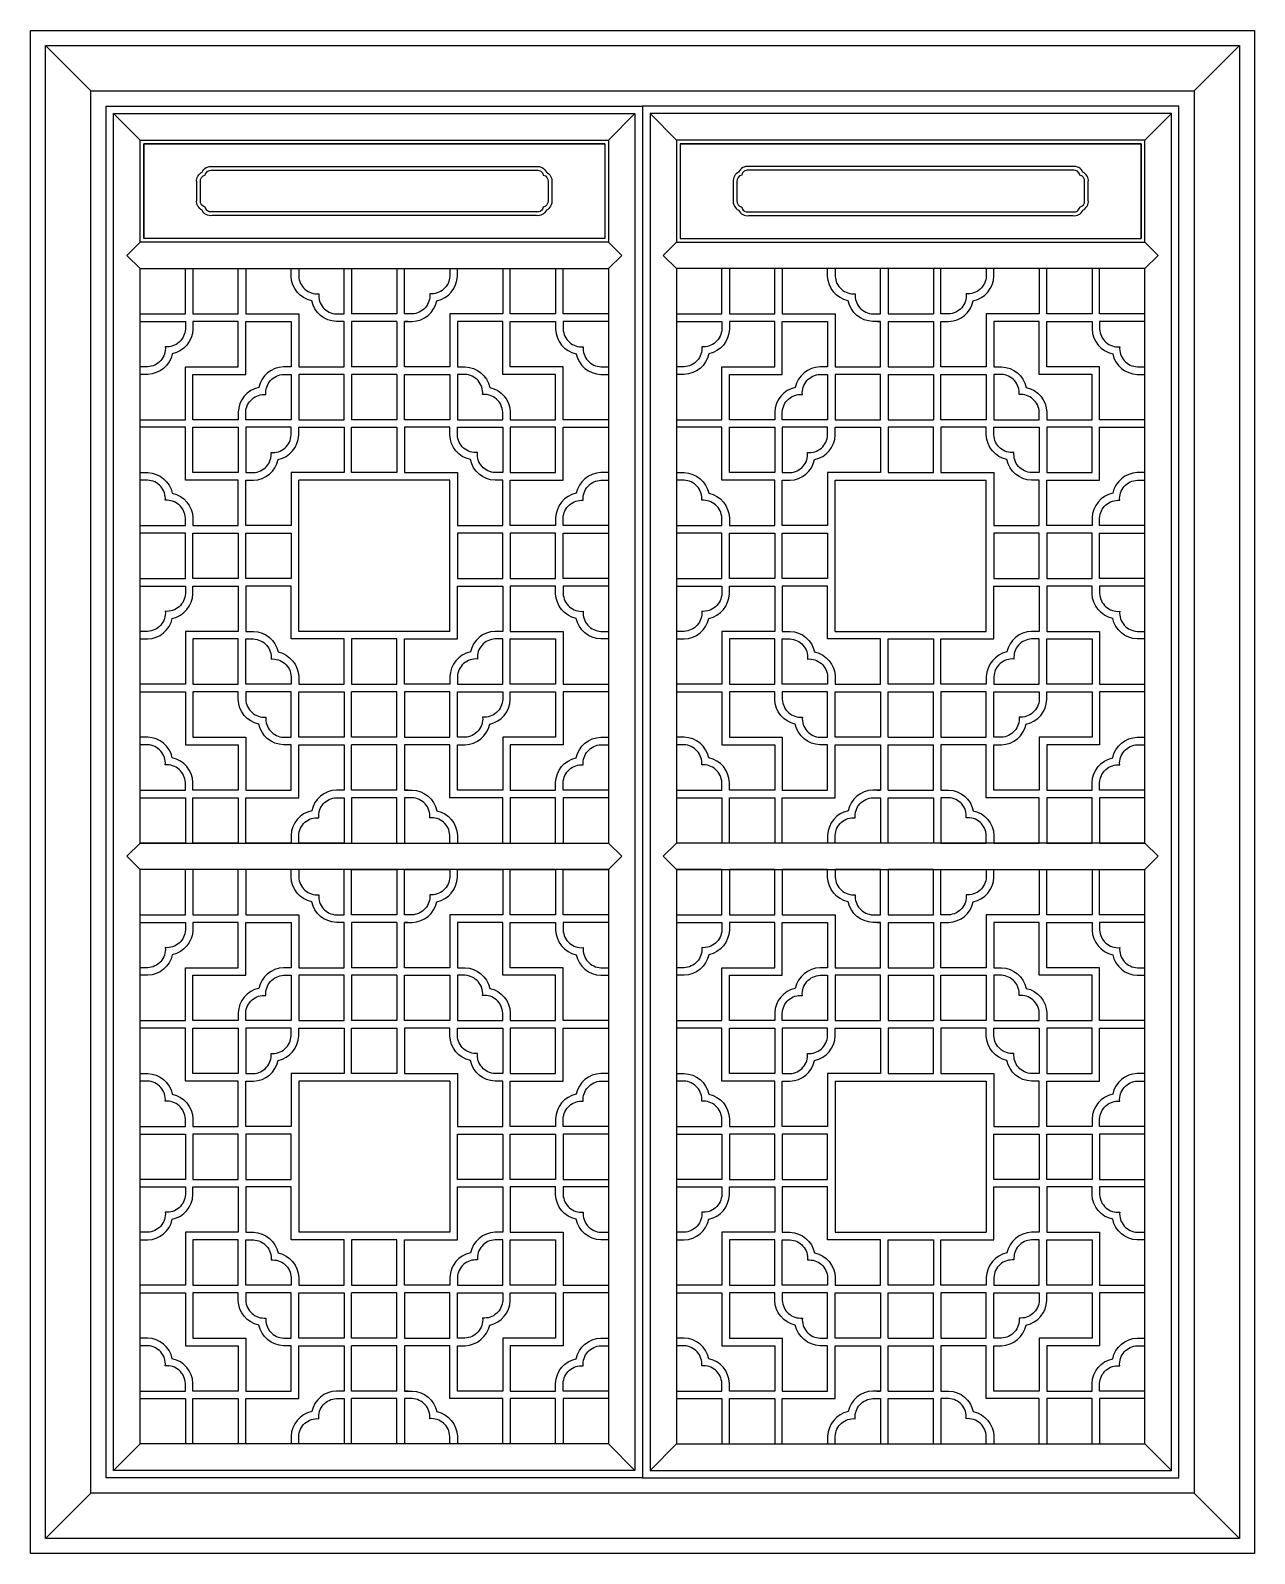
# Model space of a CAD drawing. Extents: x -66030 to 95157, y -13132 to 45879.
# Drawn here: x 61115 to 63059, y 12373 to 14791 of the extents above; entities that cross this region are included whole.
import ezdxf

# ---------------------------------------------------------------- set-up
doc = ezdxf.new("R2010")
doc.units = 0
doc.header["$LTSCALE"] = 100
doc.header["$MEASUREMENT"] = 0
for name, color, linetype in [('3', 11, 'CONTINUOUS'), ('4', 121, 'CONTINUOUS'), ('7', 105, 'CONTINUOUS')]:
    doc.layers.add(name, color=color, linetype=linetype)

msp = doc.modelspace()

# ---------------------------------------------------------------- linework, layer by layer
at = {"layer": '3'}
for p, q in [((61138.9, 14767.3), (61210.9, 14695.3)), ((63034.9, 14767.3), (62962.9, 14695.3)), ((61288.9, 14617.3), (61246.9, 14659.3)), ((62074.9, 14659.3), (62032.9, 14617.3)), ((62098.9, 14659.3), (62140.9, 14617.3)), ((62884.9, 14617.3), (62926.9, 14659.3)), ((61294.9, 14611.3), (61294.9, 14461.3)), ((62026.9, 14611.3), (62026.9, 14461.3)), ((62146.9, 14611.3), (62146.9, 14461.3)), ((62878.9, 14611.3), (62878.9, 14461.3)), ((61288.9, 14455.3), (61267.9, 14434.3)), ((62032.9, 14455.3), (62053.9, 14434.3)), ((62140.9, 14455.3), (62119.9, 14434.3)), ((62884.9, 14455.3), (62905.9, 14434.3)), ((61288.9, 14413.3), (61267.9, 14434.3)), ((61624.9, 14413.3), (61624.9, 14341.3)), ((61696.9, 14413.3), (61696.9, 14341.3)), ((62053.9, 14434.3), (62032.9, 14413.3)), ((62119.9, 14434.3), (62140.9, 14413.3)), ((62476.9, 14413.3), (62476.9, 14341.3)), ((62548.9, 14413.3), (62548.9, 14341.3)), ((62884.9, 14413.3), (62905.9, 14434.3)), ((61696.9, 14341.3), (61624.9, 14341.3)), ((62476.9, 14341.3), (62548.9, 14341.3)), ((61624.9, 14329.3), (61624.9, 14257.3)), ((61696.9, 14329.3), (61624.9, 14329.3)), ((61696.9, 14329.3), (61696.9, 14257.3)), ((61715, 14329.3), (61708.9, 14329.3)), ((62458.8, 14329.3), (62464.9, 14329.3)), ((62476.9, 14329.3), (62476.9, 14257.3)), ((62476.9, 14329.3), (62548.9, 14329.3)), ((62548.9, 14329.3), (62548.9, 14257.3)), ((61696.9, 14257.3), (61624.9, 14257.3)), ((61624.9, 14245.3), (61624.9, 14173.3)), ((61696.9, 14245.3), (61624.9, 14245.3)), ((61696.9, 14245.3), (61696.9, 14173.3)), ((62476.9, 14257.3), (62548.9, 14257.3)), ((62476.9, 14245.3), (62548.9, 14245.3)), ((62476.9, 14245.3), (62476.9, 14173.3)), ((62548.9, 14245.3), (62548.9, 14173.3)), ((61696.9, 14173.3), (61624.9, 14173.3)), ((62476.9, 14173.3), (62548.9, 14173.3)), ((61540.9, 13837.3), (61540.9, 14077.3)), ((61780.9, 14077.3), (61540.9, 14077.3)), ((61780.9, 13837.3), (61780.9, 14077.3)), ((62392.9, 14077.3), (62632.9, 14077.3)), ((62392.9, 13837.3), (62392.9, 14077.3)), ((62632.9, 13837.3), (62632.9, 14077.3)), ((61780.9, 13837.3), (61540.9, 13837.3)), ((62392.9, 13837.3), (62632.9, 13837.3)), ((61624.9, 13669.3), (61624.9, 13741.3)), ((61696.9, 13741.3), (61624.9, 13741.3)), ((61696.9, 13669.3), (61696.9, 13741.3)), ((62476.9, 13741.3), (62548.9, 13741.3)), ((62476.9, 13669.3), (62476.9, 13741.3)), ((62548.9, 13669.3), (62548.9, 13741.3)), ((61696.9, 13669.3), (61624.9, 13669.3)), ((62476.9, 13669.3), (62548.9, 13669.3)), ((61696.9, 13657.3), (61624.9, 13657.3)), ((61624.9, 13585.3), (61624.9, 13657.3)), ((61696.9, 13585.3), (61696.9, 13657.3)), ((62476.9, 13657.3), (62548.9, 13657.3)), ((62476.9, 13585.3), (62476.9, 13657.3)), ((62548.9, 13585.3), (62548.9, 13657.3)), ((61696.9, 13585.3), (61624.9, 13585.3)), ((61715, 13585.3), (61708.9, 13585.3)), ((62458.8, 13585.3), (62464.9, 13585.3)), ((62476.9, 13585.3), (62548.9, 13585.3)), ((61288.9, 13501.3), (61267.9, 13480.3)), ((62032.9, 13501.3), (62053.9, 13480.3)), ((62140.9, 13501.3), (62119.9, 13480.3)), ((62884.9, 13501.3), (62905.9, 13480.3)), ((61267.9, 13480.3), (61288.9, 13459.3)), ((62053.9, 13480.3), (62032.9, 13459.3)), ((62119.9, 13480.3), (62140.9, 13459.3)), ((62905.9, 13480.3), (62884.9, 13459.3)), ((61624.9, 13375.3), (61624.9, 13303.3)), ((61696.9, 13375.3), (61624.9, 13375.3)), ((61696.9, 13375.3), (61696.9, 13303.3)), ((61715, 13375.3), (61708.9, 13375.3)), ((62458.8, 13375.3), (62464.9, 13375.3)), ((62476.9, 13375.3), (62548.9, 13375.3)), ((62476.9, 13375.3), (62476.9, 13303.3)), ((62548.9, 13375.3), (62548.9, 13303.3)), ((61696.9, 13303.3), (61624.9, 13303.3)), ((62476.9, 13303.3), (62548.9, 13303.3)), ((61624.9, 13291.3), (61624.9, 13219.3)), ((61696.9, 13291.3), (61624.9, 13291.3)), ((61696.9, 13291.3), (61696.9, 13219.3)), ((62476.9, 13291.3), (62476.9, 13219.3)), ((62476.9, 13291.3), (62548.9, 13291.3)), ((62548.9, 13291.3), (62548.9, 13219.3)), ((61696.9, 13219.3), (61624.9, 13219.3)), ((62476.9, 13219.3), (62548.9, 13219.3)), ((61780.9, 13123.3), (61540.9, 13123.3)), ((61540.9, 13123.3), (61540.9, 12883.3)), ((61780.9, 13123.3), (61780.9, 12883.3)), ((62392.9, 13123.3), (62392.9, 12883.3)), ((62392.9, 13123.3), (62632.9, 13123.3)), ((62632.9, 13123.3), (62632.9, 12883.3)), ((61780.9, 12883.3), (61540.9, 12883.3)), ((62392.9, 12883.3), (62632.9, 12883.3)), ((61624.9, 12715.3), (61624.9, 12787.3)), ((61696.9, 12787.3), (61624.9, 12787.3)), ((61696.9, 12715.3), (61696.9, 12787.3)), ((62476.9, 12787.3), (62548.9, 12787.3)), ((62476.9, 12715.3), (62476.9, 12787.3)), ((62548.9, 12715.3), (62548.9, 12787.3)), ((61696.9, 12715.3), (61624.9, 12715.3)), ((61696.9, 12703.3), (61624.9, 12703.3)), ((61624.9, 12631.3), (61624.9, 12703.3)), ((61696.9, 12631.3), (61696.9, 12703.3)), ((62476.9, 12715.3), (62548.9, 12715.3)), ((62476.9, 12703.3), (62548.9, 12703.3)), ((62476.9, 12631.3), (62476.9, 12703.3)), ((62548.9, 12631.3), (62548.9, 12703.3)), ((61696.9, 12631.3), (61624.9, 12631.3)), ((61715, 12631.3), (61708.9, 12631.3)), ((62458.8, 12631.3), (62464.9, 12631.3)), ((62476.9, 12631.3), (62548.9, 12631.3)), ((61624.9, 12547.3), (61624.9, 12619.3)), ((61696.9, 12619.3), (61624.9, 12619.3)), ((61696.9, 12547.3), (61696.9, 12619.3)), ((62476.9, 12619.3), (62548.9, 12619.3)), ((62476.9, 12547.3), (62476.9, 12619.3)), ((62548.9, 12547.3), (62548.9, 12619.3)), ((61288.9, 12547.3), (61246.9, 12505.3)), ((62032.9, 12547.3), (62074.9, 12505.3)), ((62140.9, 12547.3), (62098.9, 12505.3)), ((62884.9, 12547.3), (62926.9, 12505.3)), ((61210.9, 12469.3), (61138.9, 12397.3)), ((62962.9, 12469.3), (63034.9, 12397.3))]:
    msp.add_line(p, q, dxfattribs=at)
for points in [[(61138.9, 14767.3), (63034.9, 14767.3), (63034.9, 12397.3), (61138.9, 12397.3)], [(61210.9, 14695.3), (62962.9, 14695.3), (62962.9, 12469.3), (61210.9, 12469.3)], [(61540.9, 14173.3), (61612.9, 14173.3), (61612.9, 14245.3), (61540.9, 14245.3)], [(61780.9, 14173.3), (61708.9, 14173.3), (61708.9, 14245.3), (61780.9, 14245.3)], [(62392.9, 14173.3), (62464.9, 14173.3), (62464.9, 14245.3), (62392.9, 14245.3)], [(62632.9, 14173.3), (62560.9, 14173.3), (62560.9, 14245.3), (62632.9, 14245.3)], [(61372.9, 14089.3), (61372.9, 14161.3), (61444.9, 14161.3), (61444.9, 14089.3)], [(61696.9, 14161.3), (61696.9, 14089.3), (61624.9, 14089.3), (61624.9, 14161.3)], [(61948.9, 14089.3), (61948.9, 14161.3), (61876.9, 14161.3), (61876.9, 14089.3)], [(62224.9, 14089.3), (62224.9, 14161.3), (62296.9, 14161.3), (62296.9, 14089.3)], [(62476.9, 14161.3), (62476.9, 14089.3), (62548.9, 14089.3), (62548.9, 14161.3)], [(62800.9, 14089.3), (62800.9, 14161.3), (62728.9, 14161.3), (62728.9, 14089.3)], [(61372.9, 13921.3), (61372.9, 13993.3), (61444.9, 13993.3), (61444.9, 13921.3)], [(61528.9, 13921.3), (61456.9, 13921.3), (61456.9, 13993.3), (61528.9, 13993.3)], [(61792.9, 13921.3), (61864.9, 13921.3), (61864.9, 13993.3), (61792.9, 13993.3)], [(61948.9, 13921.3), (61948.9, 13993.3), (61876.9, 13993.3), (61876.9, 13921.3)], [(62224.9, 13921.3), (62224.9, 13993.3), (62296.9, 13993.3), (62296.9, 13921.3)], [(62380.9, 13921.3), (62308.9, 13921.3), (62308.9, 13993.3), (62380.9, 13993.3)], [(62644.9, 13921.3), (62716.9, 13921.3), (62716.9, 13993.3), (62644.9, 13993.3)], [(62800.9, 13921.3), (62800.9, 13993.3), (62728.9, 13993.3), (62728.9, 13921.3)], [(61372.9, 13825.3), (61372.9, 13753.3), (61444.9, 13753.3), (61444.9, 13825.3)], [(61696.9, 13753.3), (61696.9, 13825.3), (61624.9, 13825.3), (61624.9, 13753.3)], [(61948.9, 13825.3), (61948.9, 13753.3), (61876.9, 13753.3), (61876.9, 13825.3)], [(62224.9, 13825.3), (62224.9, 13753.3), (62296.9, 13753.3), (62296.9, 13825.3)], [(62476.9, 13753.3), (62476.9, 13825.3), (62548.9, 13825.3), (62548.9, 13753.3)], [(62800.9, 13825.3), (62800.9, 13753.3), (62728.9, 13753.3), (62728.9, 13825.3)], [(61540.9, 13741.3), (61612.9, 13741.3), (61612.9, 13669.3), (61540.9, 13669.3)], [(61780.9, 13741.3), (61708.9, 13741.3), (61708.9, 13669.3), (61780.9, 13669.3)], [(62392.9, 13741.3), (62464.9, 13741.3), (62464.9, 13669.3), (62392.9, 13669.3)], [(62632.9, 13741.3), (62560.9, 13741.3), (62560.9, 13669.3), (62632.9, 13669.3)], [(61372.9, 13501.3), (61372.9, 13573.3), (61444.9, 13573.3), (61444.9, 13501.3)], [(61696.9, 13501.3), (61696.9, 13573.3), (61624.9, 13573.3), (61624.9, 13501.3)], [(61948.9, 13501.3), (61948.9, 13573.3), (61876.9, 13573.3), (61876.9, 13501.3)], [(62224.9, 13501.3), (62224.9, 13573.3), (62296.9, 13573.3), (62296.9, 13501.3)], [(62476.9, 13501.3), (62476.9, 13573.3), (62548.9, 13573.3), (62548.9, 13501.3)], [(62800.9, 13501.3), (62800.9, 13573.3), (62728.9, 13573.3), (62728.9, 13501.3)], [(61372.9, 13459.3), (61372.9, 13387.3), (61444.9, 13387.3), (61444.9, 13459.3)], [(61696.9, 13459.3), (61696.9, 13387.3), (61624.9, 13387.3), (61624.9, 13459.3)], [(61948.9, 13459.3), (61948.9, 13387.3), (61876.9, 13387.3), (61876.9, 13459.3)], [(62224.9, 13459.3), (62224.9, 13387.3), (62296.9, 13387.3), (62296.9, 13459.3)], [(62476.9, 13459.3), (62476.9, 13387.3), (62548.9, 13387.3), (62548.9, 13459.3)], [(62800.9, 13459.3), (62800.9, 13387.3), (62728.9, 13387.3), (62728.9, 13459.3)], [(61540.9, 13219.3), (61612.9, 13219.3), (61612.9, 13291.3), (61540.9, 13291.3)], [(61780.9, 13219.3), (61708.9, 13219.3), (61708.9, 13291.3), (61780.9, 13291.3)], [(62392.9, 13219.3), (62464.9, 13219.3), (62464.9, 13291.3), (62392.9, 13291.3)], [(62632.9, 13219.3), (62560.9, 13219.3), (62560.9, 13291.3), (62632.9, 13291.3)], [(61372.9, 13135.3), (61372.9, 13207.3), (61444.9, 13207.3), (61444.9, 13135.3)], [(61696.9, 13207.3), (61696.9, 13135.3), (61624.9, 13135.3), (61624.9, 13207.3)], [(61948.9, 13135.3), (61948.9, 13207.3), (61876.9, 13207.3), (61876.9, 13135.3)], [(62224.9, 13135.3), (62224.9, 13207.3), (62296.9, 13207.3), (62296.9, 13135.3)], [(62476.9, 13207.3), (62476.9, 13135.3), (62548.9, 13135.3), (62548.9, 13207.3)], [(62800.9, 13135.3), (62800.9, 13207.3), (62728.9, 13207.3), (62728.9, 13135.3)], [(61372.9, 13039.3), (61372.9, 12967.3), (61444.9, 12967.3), (61444.9, 13039.3)], [(61528.9, 13039.3), (61456.9, 13039.3), (61456.9, 12967.3), (61528.9, 12967.3)], [(61792.9, 13039.3), (61864.9, 13039.3), (61864.9, 12967.3), (61792.9, 12967.3)], [(61948.9, 13039.3), (61948.9, 12967.3), (61876.9, 12967.3), (61876.9, 13039.3)], [(62224.9, 13039.3), (62224.9, 12967.3), (62296.9, 12967.3), (62296.9, 13039.3)], [(62380.9, 13039.3), (62308.9, 13039.3), (62308.9, 12967.3), (62380.9, 12967.3)], [(62644.9, 13039.3), (62716.9, 13039.3), (62716.9, 12967.3), (62644.9, 12967.3)], [(62800.9, 13039.3), (62800.9, 12967.3), (62728.9, 12967.3), (62728.9, 13039.3)], [(61372.9, 12871.3), (61372.9, 12799.3), (61444.9, 12799.3), (61444.9, 12871.3)], [(61696.9, 12799.3), (61696.9, 12871.3), (61624.9, 12871.3), (61624.9, 12799.3)], [(61948.9, 12871.3), (61948.9, 12799.3), (61876.9, 12799.3), (61876.9, 12871.3)], [(62224.9, 12871.3), (62224.9, 12799.3), (62296.9, 12799.3), (62296.9, 12871.3)], [(62476.9, 12799.3), (62476.9, 12871.3), (62548.9, 12871.3), (62548.9, 12799.3)], [(62800.9, 12871.3), (62800.9, 12799.3), (62728.9, 12799.3), (62728.9, 12871.3)], [(61540.9, 12787.3), (61612.9, 12787.3), (61612.9, 12715.3), (61540.9, 12715.3)], [(61780.9, 12787.3), (61708.9, 12787.3), (61708.9, 12715.3), (61780.9, 12715.3)], [(62392.9, 12787.3), (62464.9, 12787.3), (62464.9, 12715.3), (62392.9, 12715.3)], [(62632.9, 12787.3), (62560.9, 12787.3), (62560.9, 12715.3), (62632.9, 12715.3)]]:
    msp.add_lwpolyline(points, close=True, dxfattribs=at)
for points in [[(62026.9, 14611.3), (62026.9, 14461.3), (61294.9, 14461.3), (61294.9, 14611.3), (62026.9, 14611.3), (61294.9, 14611.3)], [(62146.9, 14611.3), (62146.9, 14461.3), (62878.9, 14461.3), (62878.9, 14611.3), (62146.9, 14611.3), (62878.9, 14611.3)], [(61288.9, 14341.3), (61360.9, 14341.3), (61360.9, 14413.3)], [(61372.9, 14413.3), (61372.9, 14341.3), (61444.9, 14341.3), (61444.9, 14413.3)], [(61948.9, 14413.3), (61948.9, 14341.3), (61876.9, 14341.3), (61876.9, 14413.3)], [(62032.9, 14341.3), (61960.9, 14341.3), (61960.9, 14413.3)], [(62140.9, 14341.3), (62212.9, 14341.3), (62212.9, 14413.3)], [(62224.9, 14413.3), (62224.9, 14341.3), (62296.9, 14341.3), (62296.9, 14413.3)], [(62800.9, 14413.3), (62800.9, 14341.3), (62728.9, 14341.3), (62728.9, 14413.3)], [(62884.9, 14341.3), (62812.9, 14341.3), (62812.9, 14413.3)], [(61288.9, 13921.3), (61360.9, 13921.3), (61360.9, 13993.3), (61288.9, 13993.3)], [(62032.9, 13921.3), (61960.9, 13921.3), (61960.9, 13993.3), (62032.9, 13993.3)], [(62140.9, 13921.3), (62212.9, 13921.3), (62212.9, 13993.3), (62140.9, 13993.3)], [(62884.9, 13921.3), (62812.9, 13921.3), (62812.9, 13993.3), (62884.9, 13993.3)], [(61288.9, 13573.3), (61360.9, 13573.3), (61360.9, 13501.3), (61288.9, 13501.3)], [(62032.9, 13573.3), (61960.9, 13573.3), (61960.9, 13501.3), (62032.9, 13501.3)], [(62140.9, 13573.3), (62212.9, 13573.3), (62212.9, 13501.3), (62140.9, 13501.3)], [(62884.9, 13573.3), (62812.9, 13573.3), (62812.9, 13501.3), (62884.9, 13501.3)], [(61288.9, 13387.3), (61360.9, 13387.3), (61360.9, 13459.3), (61288.9, 13459.3)], [(62032.9, 13387.3), (61960.9, 13387.3), (61960.9, 13459.3), (62032.9, 13459.3)], [(62140.9, 13387.3), (62212.9, 13387.3), (62212.9, 13459.3), (62140.9, 13459.3)], [(62884.9, 13387.3), (62812.9, 13387.3), (62812.9, 13459.3), (62884.9, 13459.3)], [(61288.9, 13039.3), (61360.9, 13039.3), (61360.9, 12967.3), (61288.9, 12967.3)], [(62032.9, 13039.3), (61960.9, 13039.3), (61960.9, 12967.3), (62032.9, 12967.3)], [(62140.9, 13039.3), (62212.9, 13039.3), (62212.9, 12967.3), (62140.9, 12967.3)], [(62884.9, 13039.3), (62812.9, 13039.3), (62812.9, 12967.3), (62884.9, 12967.3)], [(61288.9, 12619.3), (61360.9, 12619.3), (61360.9, 12547.3)], [(61372.9, 12547.3), (61372.9, 12619.3), (61444.9, 12619.3), (61444.9, 12547.3)], [(61948.9, 12547.3), (61948.9, 12619.3), (61876.9, 12619.3), (61876.9, 12547.3)], [(62032.9, 12619.3), (61960.9, 12619.3), (61960.9, 12547.3)], [(62140.9, 12619.3), (62212.9, 12619.3), (62212.9, 12547.3)], [(62224.9, 12547.3), (62224.9, 12619.3), (62296.9, 12619.3), (62296.9, 12547.3)], [(62800.9, 12547.3), (62800.9, 12619.3), (62728.9, 12619.3), (62728.9, 12547.3)], [(62884.9, 12619.3), (62812.9, 12619.3), (62812.9, 12547.3)]]:
    msp.add_lwpolyline(points, dxfattribs=at)
for points in [[(61918.4, 14497.3), (61403.4, 14497.3, -0.335501), (61387.6, 14506.1, -0.316647), (61378.9, 14521.7), (61378.9, 14551, -0.316647), (61387.6, 14566.5, -0.335501), (61403.4, 14575.3), (61918.4, 14575.3, -0.335501), (61934.2, 14566.5, -0.316647), (61942.9, 14551), (61942.9, 14521.7, -0.316647), (61934.2, 14506.1, -0.335501)], [(61918.9, 14503.3), (61402.9, 14503.3, -0.422543), (61392.5, 14510.8, -0.395832), (61384.9, 14521.3), (61384.9, 14551.3, -0.395832), (61392.5, 14561.8, -0.422543), (61402.9, 14569.3), (61918.9, 14569.3, -0.422543), (61929.3, 14561.8, -0.395832), (61936.9, 14551.3), (61936.9, 14521.3, -0.395832), (61929.3, 14510.8, -0.422543)], [(62255.4, 14497.3), (62770.4, 14497.3, 0.335501), (62786.2, 14506.1, 0.316647), (62794.9, 14521.7), (62794.9, 14551, 0.316647), (62786.2, 14566.5, 0.335501), (62770.4, 14575.3), (62255.4, 14575.3, 0.335501), (62239.6, 14566.5, 0.316647), (62230.9, 14551), (62230.9, 14521.7, 0.316647), (62239.6, 14506.1, 0.335501)], [(62254.9, 14503.3), (62770.9, 14503.3, 0.422543), (62781.3, 14510.8, 0.395832), (62788.9, 14521.3), (62788.9, 14551.3, 0.395832), (62781.3, 14561.8, 0.422543), (62770.9, 14569.3), (62254.9, 14569.3, 0.422543), (62244.5, 14561.8, 0.395832), (62236.9, 14551.3), (62236.9, 14521.3, 0.395832), (62244.5, 14510.8, 0.422543)], [(61456.9, 14329.3), (61528.9, 14329.3), (61528.9, 14257.3), (61516.7, 14257.3, 0.344792), (61477.6, 14224.6, 0.344792), (61444.9, 14185.5), (61444.9, 14173.3), (61372.9, 14173.3), (61372.9, 14245.3), (61456.9, 14245.3)], [(61864.9, 14329.3), (61792.9, 14329.3), (61792.9, 14257.3), (61805.1, 14257.3, -0.344792), (61844.2, 14224.6, -0.344792), (61876.9, 14185.5), (61876.9, 14173.3), (61948.9, 14173.3), (61948.9, 14245.3), (61864.9, 14245.3)], [(62308.9, 14329.3), (62380.9, 14329.3), (62380.9, 14257.3), (62368.7, 14257.3, 0.344792), (62329.6, 14224.6, 0.344792), (62296.9, 14185.5), (62296.9, 14173.3), (62224.9, 14173.3), (62224.9, 14245.3), (62308.9, 14245.3)], [(62716.9, 14329.3), (62644.9, 14329.3), (62644.9, 14257.3), (62657.1, 14257.3, -0.344792), (62696.2, 14224.6, -0.344792), (62728.9, 14185.5), (62728.9, 14173.3), (62800.9, 14173.3), (62800.9, 14245.3), (62716.9, 14245.3)], [(61456.9, 14173.3), (61456.9, 14185.3, -0.428651), (61488.8, 14213.4, -0.428651), (61516.9, 14245.3), (61528.9, 14245.3), (61528.9, 14173.3)], [(61864.9, 14173.3), (61864.9, 14185.3, 0.428651), (61833, 14213.4, 0.428651), (61804.9, 14245.3), (61792.9, 14245.3), (61792.9, 14173.3)], [(62308.9, 14173.3), (62308.9, 14185.3, -0.428651), (62340.8, 14213.4, -0.428651), (62368.9, 14245.3), (62380.9, 14245.3), (62380.9, 14173.3)], [(62716.9, 14173.3), (62716.9, 14185.3, 0.428651), (62685, 14213.4, 0.428651), (62656.9, 14245.3), (62644.9, 14245.3), (62644.9, 14173.3)], [(61528.9, 14089.3), (61528.9, 14005.3), (61456.9, 14005.3), (61456.9, 14077.3), (61469.1, 14077.3, 0.344792), (61508.2, 14110, 0.344792), (61540.9, 14149.1), (61540.9, 14161.3), (61612.9, 14161.3), (61612.9, 14089.3)], [(61456.9, 14089.3), (61468.9, 14089.3, 0.428651), (61497, 14121.2, 0.428651), (61528.9, 14149.3), (61528.9, 14161.3), (61456.9, 14161.3)], [(61792.9, 14089.3), (61792.9, 14005.3), (61864.9, 14005.3), (61864.9, 14077.3), (61852.7, 14077.3, -0.344792), (61813.6, 14110, -0.344792), (61780.9, 14149.1), (61780.9, 14161.3), (61708.9, 14161.3), (61708.9, 14089.3)], [(61864.9, 14089.3), (61852.9, 14089.3, -0.428651), (61824.8, 14121.2, -0.428651), (61792.9, 14149.3), (61792.9, 14161.3), (61864.9, 14161.3)], [(62308.9, 14089.3), (62320.9, 14089.3, 0.428651), (62349, 14121.2, 0.428651), (62380.9, 14149.3), (62380.9, 14161.3), (62308.9, 14161.3)], [(62380.9, 14089.3), (62380.9, 14005.3), (62308.9, 14005.3), (62308.9, 14077.3), (62321.1, 14077.3, 0.344792), (62360.2, 14110, 0.344792), (62392.9, 14149.1), (62392.9, 14161.3), (62464.9, 14161.3), (62464.9, 14089.3)], [(62644.9, 14089.3), (62644.9, 14005.3), (62716.9, 14005.3), (62716.9, 14077.3), (62704.7, 14077.3, -0.344792), (62665.6, 14110, -0.344792), (62632.9, 14149.1), (62632.9, 14161.3), (62560.9, 14161.3), (62560.9, 14089.3)], [(62716.9, 14089.3), (62704.9, 14089.3, -0.428651), (62676.8, 14121.2, -0.428651), (62644.9, 14149.3), (62644.9, 14161.3), (62716.9, 14161.3)], [(61528.9, 13825.3), (61528.9, 13909.3), (61456.9, 13909.3), (61456.9, 13837.3), (61469.1, 13837.3, -0.344792), (61508.2, 13804.6, -0.344792), (61540.9, 13765.5), (61540.9, 13753.3), (61612.9, 13753.3), (61612.9, 13825.3)], [(61792.9, 13825.3), (61792.9, 13909.3), (61864.9, 13909.3), (61864.9, 13837.3), (61852.7, 13837.3, 0.344792), (61813.6, 13804.6, 0.344792), (61780.9, 13765.5), (61780.9, 13753.3), (61708.9, 13753.3), (61708.9, 13825.3)], [(62380.9, 13825.3), (62380.9, 13909.3), (62308.9, 13909.3), (62308.9, 13837.3), (62321.1, 13837.3, -0.344792), (62360.2, 13804.6, -0.344792), (62392.9, 13765.5), (62392.9, 13753.3), (62464.9, 13753.3), (62464.9, 13825.3)], [(62644.9, 13825.3), (62644.9, 13909.3), (62716.9, 13909.3), (62716.9, 13837.3), (62704.7, 13837.3, 0.344792), (62665.6, 13804.6, 0.344792), (62632.9, 13765.5), (62632.9, 13753.3), (62560.9, 13753.3), (62560.9, 13825.3)], [(61456.9, 13825.3), (61468.9, 13825.3, -0.428651), (61497, 13793.4, -0.428651), (61528.9, 13765.3), (61528.9, 13753.3), (61456.9, 13753.3)], [(61456.9, 13825.3), (61468.9, 13825.3, -0.428651), (61497, 13793.4, -0.428651), (61528.9, 13765.3), (61528.9, 13753.3), (61456.9, 13753.3)], [(61864.9, 13825.3), (61852.9, 13825.3, 0.428651), (61824.8, 13793.4, 0.428651), (61792.9, 13765.3), (61792.9, 13753.3), (61864.9, 13753.3)], [(62308.9, 13825.3), (62320.9, 13825.3, -0.428651), (62349, 13793.4, -0.428651), (62380.9, 13765.3), (62380.9, 13753.3), (62308.9, 13753.3)], [(62716.9, 13825.3), (62704.9, 13825.3, 0.428651), (62676.8, 13793.4, 0.428651), (62644.9, 13765.3), (62644.9, 13753.3), (62716.9, 13753.3)], [(62716.9, 13825.3), (62704.9, 13825.3, 0.428651), (62676.8, 13793.4, 0.428651), (62644.9, 13765.3), (62644.9, 13753.3), (62716.9, 13753.3)], [(61456.9, 13585.3), (61528.9, 13585.3), (61528.9, 13657.3), (61516.7, 13657.3, -0.344792), (61477.6, 13690, -0.344792), (61444.9, 13729.1), (61444.9, 13741.3), (61372.9, 13741.3), (61372.9, 13669.3), (61456.9, 13669.3)], [(61456.9, 13741.3), (61456.9, 13729.3, 0.428651), (61488.8, 13701.2, 0.428651), (61516.9, 13669.3), (61528.9, 13669.3), (61528.9, 13741.3)], [(61864.9, 13585.3), (61792.9, 13585.3), (61792.9, 13657.3), (61805.1, 13657.3, 0.344792), (61844.2, 13690, 0.344792), (61876.9, 13729.1), (61876.9, 13741.3), (61948.9, 13741.3), (61948.9, 13669.3), (61864.9, 13669.3)], [(61864.9, 13741.3), (61864.9, 13729.3, -0.428651), (61833, 13701.2, -0.428651), (61804.9, 13669.3), (61792.9, 13669.3), (61792.9, 13741.3)], [(62308.9, 13585.3), (62380.9, 13585.3), (62380.9, 13657.3), (62368.7, 13657.3, -0.344792), (62329.6, 13690, -0.344792), (62296.9, 13729.1), (62296.9, 13741.3), (62224.9, 13741.3), (62224.9, 13669.3), (62308.9, 13669.3)], [(62308.9, 13741.3), (62308.9, 13729.3, 0.428651), (62340.8, 13701.2, 0.428651), (62368.9, 13669.3), (62380.9, 13669.3), (62380.9, 13741.3)], [(62716.9, 13585.3), (62644.9, 13585.3), (62644.9, 13657.3), (62657.1, 13657.3, 0.344792), (62696.2, 13690, 0.344792), (62728.9, 13729.1), (62728.9, 13741.3), (62800.9, 13741.3), (62800.9, 13669.3), (62716.9, 13669.3)], [(62716.9, 13741.3), (62716.9, 13729.3, -0.428651), (62685, 13701.2, -0.428651), (62656.9, 13669.3), (62644.9, 13669.3), (62644.9, 13741.3)], [(61456.9, 13501.3), (61456.9, 13573.3), (61540.9, 13573.3), (61540.9, 13657.3), (61612.9, 13657.3), (61612.9, 13585.3), (61600.7, 13585.3, 0.344792), (61561.6, 13552.6, 0.344792), (61528.9, 13513.5), (61528.9, 13501.3)], [(61864.9, 13501.3), (61864.9, 13573.3), (61780.9, 13573.3), (61780.9, 13657.3), (61708.9, 13657.3), (61708.9, 13585.3), (61721.1, 13585.3, -0.344792), (61760.2, 13552.6, -0.344792), (61792.9, 13513.5), (61792.9, 13501.3)], [(62308.9, 13501.3), (62308.9, 13573.3), (62392.9, 13573.3), (62392.9, 13657.3), (62464.9, 13657.3), (62464.9, 13585.3), (62452.7, 13585.3, 0.344792), (62413.6, 13552.6, 0.344792), (62380.9, 13513.5), (62380.9, 13501.3)], [(62716.9, 13501.3), (62716.9, 13573.3), (62632.9, 13573.3), (62632.9, 13657.3), (62560.9, 13657.3), (62560.9, 13585.3), (62573.1, 13585.3, -0.344792), (62612.2, 13552.6, -0.344792), (62644.9, 13513.5), (62644.9, 13501.3)], [(61540.9, 13501.3), (61540.9, 13513.3, -0.428651), (61572.8, 13541.4, -0.428651), (61600.9, 13573.3), (61612.9, 13573.3), (61612.9, 13501.3)], [(61780.9, 13501.3), (61780.9, 13513.3, 0.428651), (61749, 13541.4, 0.428651), (61720.9, 13573.3), (61708.9, 13573.3), (61708.9, 13501.3)], [(62392.9, 13501.3), (62392.9, 13513.3, -0.428651), (62424.8, 13541.4, -0.428651), (62452.9, 13573.3), (62464.9, 13573.3), (62464.9, 13501.3)], [(62632.9, 13501.3), (62632.9, 13513.3, 0.428651), (62601, 13541.4, 0.428651), (62572.9, 13573.3), (62560.9, 13573.3), (62560.9, 13501.3)], [(61456.9, 13459.3), (61456.9, 13387.3), (61540.9, 13387.3), (61540.9, 13303.3), (61612.9, 13303.3), (61612.9, 13375.3), (61600.7, 13375.3, -0.344792), (61561.6, 13408, -0.344792), (61528.9, 13447.1), (61528.9, 13459.3)], [(61540.9, 13459.3), (61540.9, 13447.3, 0.428651), (61572.8, 13419.2, 0.428651), (61600.9, 13387.3), (61612.9, 13387.3), (61612.9, 13459.3)], [(61864.9, 13459.3), (61864.9, 13387.3), (61780.9, 13387.3), (61780.9, 13303.3), (61708.9, 13303.3), (61708.9, 13375.3), (61721.1, 13375.3, 0.344792), (61760.2, 13408, 0.344792), (61792.9, 13447.1), (61792.9, 13459.3)], [(61780.9, 13459.3), (61780.9, 13447.3, -0.428651), (61749, 13419.2, -0.428651), (61720.9, 13387.3), (61708.9, 13387.3), (61708.9, 13459.3)], [(62308.9, 13459.3), (62308.9, 13387.3), (62392.9, 13387.3), (62392.9, 13303.3), (62464.9, 13303.3), (62464.9, 13375.3), (62452.7, 13375.3, -0.344792), (62413.6, 13408, -0.344792), (62380.9, 13447.1), (62380.9, 13459.3)], [(62392.9, 13459.3), (62392.9, 13447.3, 0.428651), (62424.8, 13419.2, 0.428651), (62452.9, 13387.3), (62464.9, 13387.3), (62464.9, 13459.3)], [(62716.9, 13459.3), (62716.9, 13387.3), (62632.9, 13387.3), (62632.9, 13303.3), (62560.9, 13303.3), (62560.9, 13375.3), (62573.1, 13375.3, 0.344792), (62612.2, 13408, 0.344792), (62644.9, 13447.1), (62644.9, 13459.3)], [(62632.9, 13459.3), (62632.9, 13447.3, -0.428651), (62601, 13419.2, -0.428651), (62572.9, 13387.3), (62560.9, 13387.3), (62560.9, 13459.3)], [(61456.9, 13375.3), (61528.9, 13375.3), (61528.9, 13303.3), (61516.7, 13303.3, 0.344792), (61477.6, 13270.6, 0.344792), (61444.9, 13231.5), (61444.9, 13219.3), (61372.9, 13219.3), (61372.9, 13291.3), (61456.9, 13291.3)], [(61864.9, 13375.3), (61792.9, 13375.3), (61792.9, 13303.3), (61805.1, 13303.3, -0.344792), (61844.2, 13270.6, -0.344792), (61876.9, 13231.5), (61876.9, 13219.3), (61948.9, 13219.3), (61948.9, 13291.3), (61864.9, 13291.3)], [(62308.9, 13375.3), (62380.9, 13375.3), (62380.9, 13303.3), (62368.7, 13303.3, 0.344792), (62329.6, 13270.6, 0.344792), (62296.9, 13231.5), (62296.9, 13219.3), (62224.9, 13219.3), (62224.9, 13291.3), (62308.9, 13291.3)], [(62716.9, 13375.3), (62644.9, 13375.3), (62644.9, 13303.3), (62657.1, 13303.3, -0.344792), (62696.2, 13270.6, -0.344792), (62728.9, 13231.5), (62728.9, 13219.3), (62800.9, 13219.3), (62800.9, 13291.3), (62716.9, 13291.3)], [(61456.9, 13219.3), (61456.9, 13231.3, -0.428651), (61488.8, 13259.4, -0.428651), (61516.9, 13291.3), (61528.9, 13291.3), (61528.9, 13219.3)], [(61864.9, 13219.3), (61864.9, 13231.3, 0.428651), (61833, 13259.4, 0.428651), (61804.9, 13291.3), (61792.9, 13291.3), (61792.9, 13219.3)], [(62308.9, 13219.3), (62308.9, 13231.3, -0.428651), (62340.8, 13259.4, -0.428651), (62368.9, 13291.3), (62380.9, 13291.3), (62380.9, 13219.3)], [(62716.9, 13219.3), (62716.9, 13231.3, 0.428651), (62685, 13259.4, 0.428651), (62656.9, 13291.3), (62644.9, 13291.3), (62644.9, 13219.3)], [(61456.9, 13135.3), (61468.9, 13135.3, 0.428651), (61497, 13167.2, 0.428651), (61528.9, 13195.3), (61528.9, 13207.3), (61456.9, 13207.3)], [(61528.9, 13135.3), (61528.9, 13051.3), (61456.9, 13051.3), (61456.9, 13123.3), (61469.1, 13123.3, 0.344792), (61508.2, 13156, 0.344792), (61540.9, 13195.1), (61540.9, 13207.3), (61612.9, 13207.3), (61612.9, 13135.3)], [(61456.9, 13135.3), (61468.9, 13135.3, 0.428651), (61497, 13167.2, 0.428651), (61528.9, 13195.3), (61528.9, 13207.3), (61456.9, 13207.3)], [(61792.9, 13135.3), (61792.9, 13051.3), (61864.9, 13051.3), (61864.9, 13123.3), (61852.7, 13123.3, -0.344792), (61813.6, 13156, -0.344792), (61780.9, 13195.1), (61780.9, 13207.3), (61708.9, 13207.3), (61708.9, 13135.3)], [(61864.9, 13135.3), (61852.9, 13135.3, -0.428651), (61824.8, 13167.2, -0.428651), (61792.9, 13195.3), (61792.9, 13207.3), (61864.9, 13207.3)], [(62380.9, 13135.3), (62380.9, 13051.3), (62308.9, 13051.3), (62308.9, 13123.3), (62321.1, 13123.3, 0.344792), (62360.2, 13156, 0.344792), (62392.9, 13195.1), (62392.9, 13207.3), (62464.9, 13207.3), (62464.9, 13135.3)], [(62308.9, 13135.3), (62320.9, 13135.3, 0.428651), (62349, 13167.2, 0.428651), (62380.9, 13195.3), (62380.9, 13207.3), (62308.9, 13207.3)], [(62644.9, 13135.3), (62644.9, 13051.3), (62716.9, 13051.3), (62716.9, 13123.3), (62704.7, 13123.3, -0.344792), (62665.6, 13156, -0.344792), (62632.9, 13195.1), (62632.9, 13207.3), (62560.9, 13207.3), (62560.9, 13135.3)], [(62716.9, 13135.3), (62704.9, 13135.3, -0.428651), (62676.8, 13167.2, -0.428651), (62644.9, 13195.3), (62644.9, 13207.3), (62716.9, 13207.3)], [(62716.9, 13135.3), (62704.9, 13135.3, -0.428651), (62676.8, 13167.2, -0.428651), (62644.9, 13195.3), (62644.9, 13207.3), (62716.9, 13207.3)], [(61528.9, 12871.3), (61528.9, 12955.3), (61456.9, 12955.3), (61456.9, 12883.3), (61469.1, 12883.3, -0.344792), (61508.2, 12850.6, -0.344792), (61540.9, 12811.5), (61540.9, 12799.3), (61612.9, 12799.3), (61612.9, 12871.3)], [(61792.9, 12871.3), (61792.9, 12955.3), (61864.9, 12955.3), (61864.9, 12883.3), (61852.7, 12883.3, 0.344792), (61813.6, 12850.6, 0.344792), (61780.9, 12811.5), (61780.9, 12799.3), (61708.9, 12799.3), (61708.9, 12871.3)], [(62380.9, 12871.3), (62380.9, 12955.3), (62308.9, 12955.3), (62308.9, 12883.3), (62321.1, 12883.3, -0.344792), (62360.2, 12850.6, -0.344792), (62392.9, 12811.5), (62392.9, 12799.3), (62464.9, 12799.3), (62464.9, 12871.3)], [(62644.9, 12871.3), (62644.9, 12955.3), (62716.9, 12955.3), (62716.9, 12883.3), (62704.7, 12883.3, 0.344792), (62665.6, 12850.6, 0.344792), (62632.9, 12811.5), (62632.9, 12799.3), (62560.9, 12799.3), (62560.9, 12871.3)], [(61456.9, 12871.3), (61468.9, 12871.3, -0.428651), (61497, 12839.4, -0.428651), (61528.9, 12811.3), (61528.9, 12799.3), (61456.9, 12799.3)], [(61864.9, 12871.3), (61852.9, 12871.3, 0.428651), (61824.8, 12839.4, 0.428651), (61792.9, 12811.3), (61792.9, 12799.3), (61864.9, 12799.3)], [(62308.9, 12871.3), (62320.9, 12871.3, -0.428651), (62349, 12839.4, -0.428651), (62380.9, 12811.3), (62380.9, 12799.3), (62308.9, 12799.3)], [(62716.9, 12871.3), (62704.9, 12871.3, 0.428651), (62676.8, 12839.4, 0.428651), (62644.9, 12811.3), (62644.9, 12799.3), (62716.9, 12799.3)], [(61456.9, 12631.3), (61528.9, 12631.3), (61528.9, 12703.3), (61516.7, 12703.3, -0.344792), (61477.6, 12736, -0.344792), (61444.9, 12775.1), (61444.9, 12787.3), (61372.9, 12787.3), (61372.9, 12715.3), (61456.9, 12715.3)], [(61456.9, 12787.3), (61456.9, 12775.3, 0.428651), (61488.8, 12747.2, 0.428651), (61516.9, 12715.3), (61528.9, 12715.3), (61528.9, 12787.3)], [(61864.9, 12631.3), (61792.9, 12631.3), (61792.9, 12703.3), (61805.1, 12703.3, 0.344792), (61844.2, 12736, 0.344792), (61876.9, 12775.1), (61876.9, 12787.3), (61948.9, 12787.3), (61948.9, 12715.3), (61864.9, 12715.3)], [(61864.9, 12787.3), (61864.9, 12775.3, -0.428651), (61833, 12747.2, -0.428651), (61804.9, 12715.3), (61792.9, 12715.3), (61792.9, 12787.3)], [(62308.9, 12631.3), (62380.9, 12631.3), (62380.9, 12703.3), (62368.7, 12703.3, -0.344792), (62329.6, 12736, -0.344792), (62296.9, 12775.1), (62296.9, 12787.3), (62224.9, 12787.3), (62224.9, 12715.3), (62308.9, 12715.3)], [(62308.9, 12787.3), (62308.9, 12775.3, 0.428651), (62340.8, 12747.2, 0.428651), (62368.9, 12715.3), (62380.9, 12715.3), (62380.9, 12787.3)], [(62716.9, 12631.3), (62644.9, 12631.3), (62644.9, 12703.3), (62657.1, 12703.3, 0.344792), (62696.2, 12736, 0.344792), (62728.9, 12775.1), (62728.9, 12787.3), (62800.9, 12787.3), (62800.9, 12715.3), (62716.9, 12715.3)], [(62716.9, 12787.3), (62716.9, 12775.3, -0.428651), (62685, 12747.2, -0.428651), (62656.9, 12715.3), (62644.9, 12715.3), (62644.9, 12787.3)]]:
    msp.add_lwpolyline(points, format="xyb", close=True, dxfattribs=at)
for points in [[(61456.9, 14413.3), (61456.9, 14341.3), (61540.9, 14341.3), (61540.9, 14257.3), (61612.9, 14257.3), (61612.9, 14329.3), (61600.7, 14329.3, -0.344792), (61561.6, 14362, -0.344792), (61528.9, 14401.1), (61528.9, 14413.3)], [(61540.9, 14413.3), (61540.9, 14401.3, 0.428651), (61572.8, 14373.2, 0.428651), (61600.9, 14341.3), (61612.9, 14341.3), (61612.9, 14413.3)], [(61864.9, 14413.3), (61864.9, 14341.3), (61780.9, 14341.3), (61780.9, 14257.3), (61708.9, 14257.3), (61708.9, 14329.3), (61721.1, 14329.3, 0.344792), (61760.2, 14362, 0.344792), (61792.9, 14401.1), (61792.9, 14413.3)], [(61780.9, 14413.3), (61780.9, 14401.3, -0.428651), (61749, 14373.2, -0.428651), (61720.9, 14341.3), (61708.9, 14341.3), (61708.9, 14413.3)], [(62308.9, 14413.3), (62308.9, 14341.3), (62392.9, 14341.3), (62392.9, 14257.3), (62464.9, 14257.3), (62464.9, 14329.3), (62452.7, 14329.3, -0.344792), (62413.6, 14362, -0.344792), (62380.9, 14401.1), (62380.9, 14413.3)], [(62392.9, 14413.3), (62392.9, 14401.3, 0.428651), (62424.8, 14373.2, 0.428651), (62452.9, 14341.3), (62464.9, 14341.3), (62464.9, 14413.3)], [(62716.9, 14413.3), (62716.9, 14341.3), (62632.9, 14341.3), (62632.9, 14257.3), (62560.9, 14257.3), (62560.9, 14329.3), (62573.1, 14329.3, 0.344792), (62612.2, 14362, 0.344792), (62644.9, 14401.1), (62644.9, 14413.3)], [(62632.9, 14413.3), (62632.9, 14401.3, -0.428651), (62601, 14373.2, -0.428651), (62572.9, 14341.3), (62560.9, 14341.3), (62560.9, 14413.3)], [(61288.9, 14329.3), (61360.9, 14329.3), (61360.9, 14317.3, -0.428651), (61329, 14289.2, -0.428651), (61300.9, 14257.3), (61288.9, 14257.3)], [(61288.9, 14173.3), (61360.9, 14173.3), (61360.9, 14257.3), (61444.9, 14257.3), (61444.9, 14329.3), (61372.9, 14329.3), (61372.9, 14317.1, -0.344792), (61340.2, 14278, -0.344792), (61301.1, 14245.3), (61288.9, 14245.3)], [(62032.9, 14173.3), (61960.9, 14173.3), (61960.9, 14257.3), (61876.9, 14257.3), (61876.9, 14329.3), (61948.9, 14329.3), (61948.9, 14317.1, 0.344792), (61981.6, 14278, 0.344792), (62020.7, 14245.3), (62032.9, 14245.3)], [(62032.9, 14329.3), (61960.9, 14329.3), (61960.9, 14317.3, 0.428651), (61992.8, 14289.2, 0.428651), (62020.9, 14257.3), (62032.9, 14257.3)], [(62140.9, 14329.3), (62212.9, 14329.3), (62212.9, 14317.3, -0.428651), (62181, 14289.2, -0.428651), (62152.9, 14257.3), (62140.9, 14257.3)], [(62140.9, 14173.3), (62212.9, 14173.3), (62212.9, 14257.3), (62296.9, 14257.3), (62296.9, 14329.3), (62224.9, 14329.3), (62224.9, 14317.1, -0.344792), (62192.2, 14278, -0.344792), (62153.1, 14245.3), (62140.9, 14245.3)], [(62884.9, 14173.3), (62812.9, 14173.3), (62812.9, 14257.3), (62728.9, 14257.3), (62728.9, 14329.3), (62800.9, 14329.3), (62800.9, 14317.1, 0.344792), (62833.6, 14278, 0.344792), (62872.7, 14245.3), (62884.9, 14245.3)], [(62884.9, 14329.3), (62812.9, 14329.3), (62812.9, 14317.3, 0.428651), (62844.8, 14289.2, 0.428651), (62872.9, 14257.3), (62884.9, 14257.3)], [(61288.9, 14089.3), (61301.1, 14089.3, -0.344792), (61340.2, 14056.6, -0.344792), (61372.9, 14017.5), (61372.9, 14005.3), (61444.9, 14005.3), (61444.9, 14077.3), (61360.9, 14077.3), (61360.9, 14161.3), (61288.9, 14161.3)], [(62032.9, 14089.3), (62020.7, 14089.3, 0.344792), (61981.6, 14056.6, 0.344792), (61948.9, 14017.5), (61948.9, 14005.3), (61876.9, 14005.3), (61876.9, 14077.3), (61960.9, 14077.3), (61960.9, 14161.3), (62032.9, 14161.3)], [(62140.9, 14089.3), (62153.1, 14089.3, -0.344792), (62192.2, 14056.6, -0.344792), (62224.9, 14017.5), (62224.9, 14005.3), (62296.9, 14005.3), (62296.9, 14077.3), (62212.9, 14077.3), (62212.9, 14161.3), (62140.9, 14161.3)], [(62884.9, 14089.3), (62872.7, 14089.3, 0.344792), (62833.6, 14056.6, 0.344792), (62800.9, 14017.5), (62800.9, 14005.3), (62728.9, 14005.3), (62728.9, 14077.3), (62812.9, 14077.3), (62812.9, 14161.3), (62884.9, 14161.3)], [(61288.9, 14005.3), (61360.9, 14005.3), (61360.9, 14017.3, 0.428651), (61329, 14045.4, 0.428651), (61300.9, 14077.3), (61288.9, 14077.3)], [(62032.9, 14005.3), (61960.9, 14005.3), (61960.9, 14017.3, -0.428651), (61992.8, 14045.4, -0.428651), (62020.9, 14077.3), (62032.9, 14077.3)], [(62140.9, 14005.3), (62212.9, 14005.3), (62212.9, 14017.3, 0.428651), (62181, 14045.4, 0.428651), (62152.9, 14077.3), (62140.9, 14077.3)], [(62884.9, 14005.3), (62812.9, 14005.3), (62812.9, 14017.3, -0.428651), (62844.8, 14045.4, -0.428651), (62872.9, 14077.3), (62884.9, 14077.3)], [(61288.9, 13909.3), (61360.9, 13909.3), (61360.9, 13897.3, -0.428651), (61329, 13869.2, -0.428651), (61300.9, 13837.3), (61288.9, 13837.3)], [(61288.9, 13825.3), (61301.1, 13825.3, 0.344792), (61340.2, 13858, 0.344792), (61372.9, 13897.1), (61372.9, 13909.3), (61444.9, 13909.3), (61444.9, 13837.3), (61360.9, 13837.3), (61360.9, 13753.3), (61288.9, 13753.3)], [(62032.9, 13825.3), (62020.7, 13825.3, -0.344792), (61981.6, 13858, -0.344792), (61948.9, 13897.1), (61948.9, 13909.3), (61876.9, 13909.3), (61876.9, 13837.3), (61960.9, 13837.3), (61960.9, 13753.3), (62032.9, 13753.3)], [(62032.9, 13909.3), (61960.9, 13909.3), (61960.9, 13897.3, 0.428651), (61992.8, 13869.2, 0.428651), (62020.9, 13837.3), (62032.9, 13837.3)], [(62140.9, 13909.3), (62212.9, 13909.3), (62212.9, 13897.3, -0.428651), (62181, 13869.2, -0.428651), (62152.9, 13837.3), (62140.9, 13837.3)], [(62140.9, 13825.3), (62153.1, 13825.3, 0.344792), (62192.2, 13858, 0.344792), (62224.9, 13897.1), (62224.9, 13909.3), (62296.9, 13909.3), (62296.9, 13837.3), (62212.9, 13837.3), (62212.9, 13753.3), (62140.9, 13753.3)], [(62884.9, 13825.3), (62872.7, 13825.3, -0.344792), (62833.6, 13858, -0.344792), (62800.9, 13897.1), (62800.9, 13909.3), (62728.9, 13909.3), (62728.9, 13837.3), (62812.9, 13837.3), (62812.9, 13753.3), (62884.9, 13753.3)], [(62884.9, 13909.3), (62812.9, 13909.3), (62812.9, 13897.3, 0.428651), (62844.8, 13869.2, 0.428651), (62872.9, 13837.3), (62884.9, 13837.3)], [(61288.9, 13741.3), (61360.9, 13741.3), (61360.9, 13657.3), (61444.9, 13657.3), (61444.9, 13585.3), (61372.9, 13585.3), (61372.9, 13597.5, 0.344792), (61340.2, 13636.6, 0.344792), (61301.1, 13669.3), (61288.9, 13669.3)], [(62032.9, 13741.3), (61960.9, 13741.3), (61960.9, 13657.3), (61876.9, 13657.3), (61876.9, 13585.3), (61948.9, 13585.3), (61948.9, 13597.5, -0.344792), (61981.6, 13636.6, -0.344792), (62020.7, 13669.3), (62032.9, 13669.3)], [(62140.9, 13741.3), (62212.9, 13741.3), (62212.9, 13657.3), (62296.9, 13657.3), (62296.9, 13585.3), (62224.9, 13585.3), (62224.9, 13597.5, 0.344792), (62192.2, 13636.6, 0.344792), (62153.1, 13669.3), (62140.9, 13669.3)], [(62884.9, 13741.3), (62812.9, 13741.3), (62812.9, 13657.3), (62728.9, 13657.3), (62728.9, 13585.3), (62800.9, 13585.3), (62800.9, 13597.5, -0.344792), (62833.6, 13636.6, -0.344792), (62872.7, 13669.3), (62884.9, 13669.3)], [(61288.9, 13585.3), (61360.9, 13585.3), (61360.9, 13597.3, 0.428651), (61329, 13625.4, 0.428651), (61300.9, 13657.3), (61288.9, 13657.3)], [(62032.9, 13585.3), (61960.9, 13585.3), (61960.9, 13597.3, -0.428651), (61992.8, 13625.4, -0.428651), (62020.9, 13657.3), (62032.9, 13657.3)], [(62140.9, 13585.3), (62212.9, 13585.3), (62212.9, 13597.3, 0.428651), (62181, 13625.4, 0.428651), (62152.9, 13657.3), (62140.9, 13657.3)], [(62884.9, 13585.3), (62812.9, 13585.3), (62812.9, 13597.3, -0.428651), (62844.8, 13625.4, -0.428651), (62872.9, 13657.3), (62884.9, 13657.3)], [(61288.9, 13375.3), (61360.9, 13375.3), (61360.9, 13363.3, -0.428651), (61329, 13335.2, -0.428651), (61300.9, 13303.3), (61288.9, 13303.3)], [(61288.9, 13219.3), (61360.9, 13219.3), (61360.9, 13303.3), (61444.9, 13303.3), (61444.9, 13375.3), (61372.9, 13375.3), (61372.9, 13363.1, -0.344792), (61340.2, 13324, -0.344792), (61301.1, 13291.3), (61288.9, 13291.3)], [(62032.9, 13219.3), (61960.9, 13219.3), (61960.9, 13303.3), (61876.9, 13303.3), (61876.9, 13375.3), (61948.9, 13375.3), (61948.9, 13363.1, 0.344792), (61981.6, 13324, 0.344792), (62020.7, 13291.3), (62032.9, 13291.3)], [(62032.9, 13375.3), (61960.9, 13375.3), (61960.9, 13363.3, 0.428651), (61992.8, 13335.2, 0.428651), (62020.9, 13303.3), (62032.9, 13303.3)], [(62140.9, 13219.3), (62212.9, 13219.3), (62212.9, 13303.3), (62296.9, 13303.3), (62296.9, 13375.3), (62224.9, 13375.3), (62224.9, 13363.1, -0.344792), (62192.2, 13324, -0.344792), (62153.1, 13291.3), (62140.9, 13291.3)], [(62140.9, 13375.3), (62212.9, 13375.3), (62212.9, 13363.3, -0.428651), (62181, 13335.2, -0.428651), (62152.9, 13303.3), (62140.9, 13303.3)], [(62884.9, 13219.3), (62812.9, 13219.3), (62812.9, 13303.3), (62728.9, 13303.3), (62728.9, 13375.3), (62800.9, 13375.3), (62800.9, 13363.1, 0.344792), (62833.6, 13324, 0.344792), (62872.7, 13291.3), (62884.9, 13291.3)], [(62884.9, 13375.3), (62812.9, 13375.3), (62812.9, 13363.3, 0.428651), (62844.8, 13335.2, 0.428651), (62872.9, 13303.3), (62884.9, 13303.3)], [(61288.9, 13135.3), (61301.1, 13135.3, -0.344792), (61340.2, 13102.6, -0.344792), (61372.9, 13063.5), (61372.9, 13051.3), (61444.9, 13051.3), (61444.9, 13123.3), (61360.9, 13123.3), (61360.9, 13207.3), (61288.9, 13207.3)], [(62032.9, 13135.3), (62020.7, 13135.3, 0.344792), (61981.6, 13102.6, 0.344792), (61948.9, 13063.5), (61948.9, 13051.3), (61876.9, 13051.3), (61876.9, 13123.3), (61960.9, 13123.3), (61960.9, 13207.3), (62032.9, 13207.3)], [(62140.9, 13135.3), (62153.1, 13135.3, -0.344792), (62192.2, 13102.6, -0.344792), (62224.9, 13063.5), (62224.9, 13051.3), (62296.9, 13051.3), (62296.9, 13123.3), (62212.9, 13123.3), (62212.9, 13207.3), (62140.9, 13207.3)], [(62884.9, 13135.3), (62872.7, 13135.3, 0.344792), (62833.6, 13102.6, 0.344792), (62800.9, 13063.5), (62800.9, 13051.3), (62728.9, 13051.3), (62728.9, 13123.3), (62812.9, 13123.3), (62812.9, 13207.3), (62884.9, 13207.3)], [(61288.9, 13051.3), (61360.9, 13051.3), (61360.9, 13063.3, 0.428651), (61329, 13091.4, 0.428651), (61300.9, 13123.3), (61288.9, 13123.3)], [(62032.9, 13051.3), (61960.9, 13051.3), (61960.9, 13063.3, -0.428651), (61992.8, 13091.4, -0.428651), (62020.9, 13123.3), (62032.9, 13123.3)], [(62140.9, 13051.3), (62212.9, 13051.3), (62212.9, 13063.3, 0.428651), (62181, 13091.4, 0.428651), (62152.9, 13123.3), (62140.9, 13123.3)], [(62884.9, 13051.3), (62812.9, 13051.3), (62812.9, 13063.3, -0.428651), (62844.8, 13091.4, -0.428651), (62872.9, 13123.3), (62884.9, 13123.3)], [(61288.9, 12871.3), (61301.1, 12871.3, 0.344792), (61340.2, 12904, 0.344792), (61372.9, 12943.1), (61372.9, 12955.3), (61444.9, 12955.3), (61444.9, 12883.3), (61360.9, 12883.3), (61360.9, 12799.3), (61288.9, 12799.3)], [(61288.9, 12955.3), (61360.9, 12955.3), (61360.9, 12943.3, -0.428651), (61329, 12915.2, -0.428651), (61300.9, 12883.3), (61288.9, 12883.3)], [(62032.9, 12871.3), (62020.7, 12871.3, -0.344792), (61981.6, 12904, -0.344792), (61948.9, 12943.1), (61948.9, 12955.3), (61876.9, 12955.3), (61876.9, 12883.3), (61960.9, 12883.3), (61960.9, 12799.3), (62032.9, 12799.3)], [(62032.9, 12955.3), (61960.9, 12955.3), (61960.9, 12943.3, 0.428651), (61992.8, 12915.2, 0.428651), (62020.9, 12883.3), (62032.9, 12883.3)], [(62140.9, 12871.3), (62153.1, 12871.3, 0.344792), (62192.2, 12904, 0.344792), (62224.9, 12943.1), (62224.9, 12955.3), (62296.9, 12955.3), (62296.9, 12883.3), (62212.9, 12883.3), (62212.9, 12799.3), (62140.9, 12799.3)], [(62140.9, 12955.3), (62212.9, 12955.3), (62212.9, 12943.3, -0.428651), (62181, 12915.2, -0.428651), (62152.9, 12883.3), (62140.9, 12883.3)], [(62884.9, 12871.3), (62872.7, 12871.3, -0.344792), (62833.6, 12904, -0.344792), (62800.9, 12943.1), (62800.9, 12955.3), (62728.9, 12955.3), (62728.9, 12883.3), (62812.9, 12883.3), (62812.9, 12799.3), (62884.9, 12799.3)], [(62884.9, 12955.3), (62812.9, 12955.3), (62812.9, 12943.3, 0.428651), (62844.8, 12915.2, 0.428651), (62872.9, 12883.3), (62884.9, 12883.3)], [(61288.9, 12787.3), (61360.9, 12787.3), (61360.9, 12703.3), (61444.9, 12703.3), (61444.9, 12631.3), (61372.9, 12631.3), (61372.9, 12643.5, 0.344792), (61340.2, 12682.6, 0.344792), (61301.1, 12715.3), (61288.9, 12715.3)], [(62032.9, 12787.3), (61960.9, 12787.3), (61960.9, 12703.3), (61876.9, 12703.3), (61876.9, 12631.3), (61948.9, 12631.3), (61948.9, 12643.5, -0.344792), (61981.6, 12682.6, -0.344792), (62020.7, 12715.3), (62032.9, 12715.3)], [(62140.9, 12787.3), (62212.9, 12787.3), (62212.9, 12703.3), (62296.9, 12703.3), (62296.9, 12631.3), (62224.9, 12631.3), (62224.9, 12643.5, 0.344792), (62192.2, 12682.6, 0.344792), (62153.1, 12715.3), (62140.9, 12715.3)], [(62884.9, 12787.3), (62812.9, 12787.3), (62812.9, 12703.3), (62728.9, 12703.3), (62728.9, 12631.3), (62800.9, 12631.3), (62800.9, 12643.5, -0.344792), (62833.6, 12682.6, -0.344792), (62872.7, 12715.3), (62884.9, 12715.3)], [(61288.9, 12631.3), (61360.9, 12631.3), (61360.9, 12643.3, 0.428651), (61329, 12671.4, 0.428651), (61300.9, 12703.3), (61288.9, 12703.3)], [(61456.9, 12547.3), (61456.9, 12619.3), (61540.9, 12619.3), (61540.9, 12703.3), (61612.9, 12703.3), (61612.9, 12631.3), (61600.7, 12631.3, 0.344792), (61561.6, 12598.6, 0.344792), (61528.9, 12559.5), (61528.9, 12547.3)], [(61864.9, 12547.3), (61864.9, 12619.3), (61780.9, 12619.3), (61780.9, 12703.3), (61708.9, 12703.3), (61708.9, 12631.3), (61721.1, 12631.3, -0.344792), (61760.2, 12598.6, -0.344792), (61792.9, 12559.5), (61792.9, 12547.3)], [(62032.9, 12631.3), (61960.9, 12631.3), (61960.9, 12643.3, -0.428651), (61992.8, 12671.4, -0.428651), (62020.9, 12703.3), (62032.9, 12703.3)], [(62140.9, 12631.3), (62212.9, 12631.3), (62212.9, 12643.3, 0.428651), (62181, 12671.4, 0.428651), (62152.9, 12703.3), (62140.9, 12703.3)], [(62308.9, 12547.3), (62308.9, 12619.3), (62392.9, 12619.3), (62392.9, 12703.3), (62464.9, 12703.3), (62464.9, 12631.3), (62452.7, 12631.3, 0.344792), (62413.6, 12598.6, 0.344792), (62380.9, 12559.5), (62380.9, 12547.3)], [(62716.9, 12547.3), (62716.9, 12619.3), (62632.9, 12619.3), (62632.9, 12703.3), (62560.9, 12703.3), (62560.9, 12631.3), (62573.1, 12631.3, -0.344792), (62612.2, 12598.6, -0.344792), (62644.9, 12559.5), (62644.9, 12547.3)], [(62884.9, 12631.3), (62812.9, 12631.3), (62812.9, 12643.3, -0.428651), (62844.8, 12671.4, -0.428651), (62872.9, 12703.3), (62884.9, 12703.3)], [(61540.9, 12547.3), (61540.9, 12559.3, -0.428651), (61572.8, 12587.4, -0.428651), (61600.9, 12619.3), (61612.9, 12619.3), (61612.9, 12547.3)], [(61780.9, 12547.3), (61780.9, 12559.3, 0.428651), (61749, 12587.4, 0.428651), (61720.9, 12619.3), (61708.9, 12619.3), (61708.9, 12547.3)], [(62392.9, 12547.3), (62392.9, 12559.3, -0.428651), (62424.8, 12587.4, -0.428651), (62452.9, 12619.3), (62464.9, 12619.3), (62464.9, 12547.3)], [(62632.9, 12547.3), (62632.9, 12559.3, 0.428651), (62601, 12587.4, 0.428651), (62572.9, 12619.3), (62560.9, 12619.3), (62560.9, 12547.3)]]:
    msp.add_lwpolyline(points, format="xyb", dxfattribs=at)
at = {"layer": '4'}
for points in [[(61114.9, 14791.3), (63058.9, 14791.3), (63058.9, 12373.3), (61114.9, 12373.3)], [(61234.9, 12493.3), (61234.9, 14671.3), (62086.9, 14671.3), (62086.9, 12493.3)], [(62074.9, 12505.3), (61246.9, 12505.3), (61246.9, 14659.3), (62074.9, 14659.3), (62074.9, 12505.3)], [(62938.9, 12493.3), (62938.9, 14671.3), (62086.9, 14671.3), (62086.9, 12493.3)], [(62098.9, 12505.3), (62926.9, 12505.3), (62926.9, 14659.3), (62098.9, 14659.3), (62098.9, 12505.3)]]:
    msp.add_lwpolyline(points, close=True, dxfattribs=at)
at = {"layer": '7'}
for p, q in [((61288.9, 13501.3), (62032.9, 13501.3)), ((62884.9, 13501.3), (62140.9, 13501.3)), ((62032.9, 13459.3), (61288.9, 13459.3)), ((62140.9, 13459.3), (62884.9, 13459.3))]:
    msp.add_line(p, q, dxfattribs=at)
for points in [[(61288.9, 14617.3), (62032.9, 14617.3), (62032.9, 14455.3), (61288.9, 14455.3)], [(62884.9, 14617.3), (62140.9, 14617.3), (62140.9, 14455.3), (62884.9, 14455.3)]]:
    msp.add_lwpolyline(points, close=True, dxfattribs=at)
for points in [[(61288.9, 13501.3), (61288.9, 14413.3), (62032.9, 14413.3), (62032.9, 13501.3)], [(62884.9, 13501.3), (62884.9, 14413.3), (62140.9, 14413.3), (62140.9, 13501.3)], [(62032.9, 13459.3), (62032.9, 12547.3), (61288.9, 12547.3), (61288.9, 13459.3)], [(62140.9, 13459.3), (62140.9, 12547.3), (62884.9, 12547.3), (62884.9, 13459.3)]]:
    msp.add_lwpolyline(points, dxfattribs=at)

doc.saveas('drawing.dxf')
